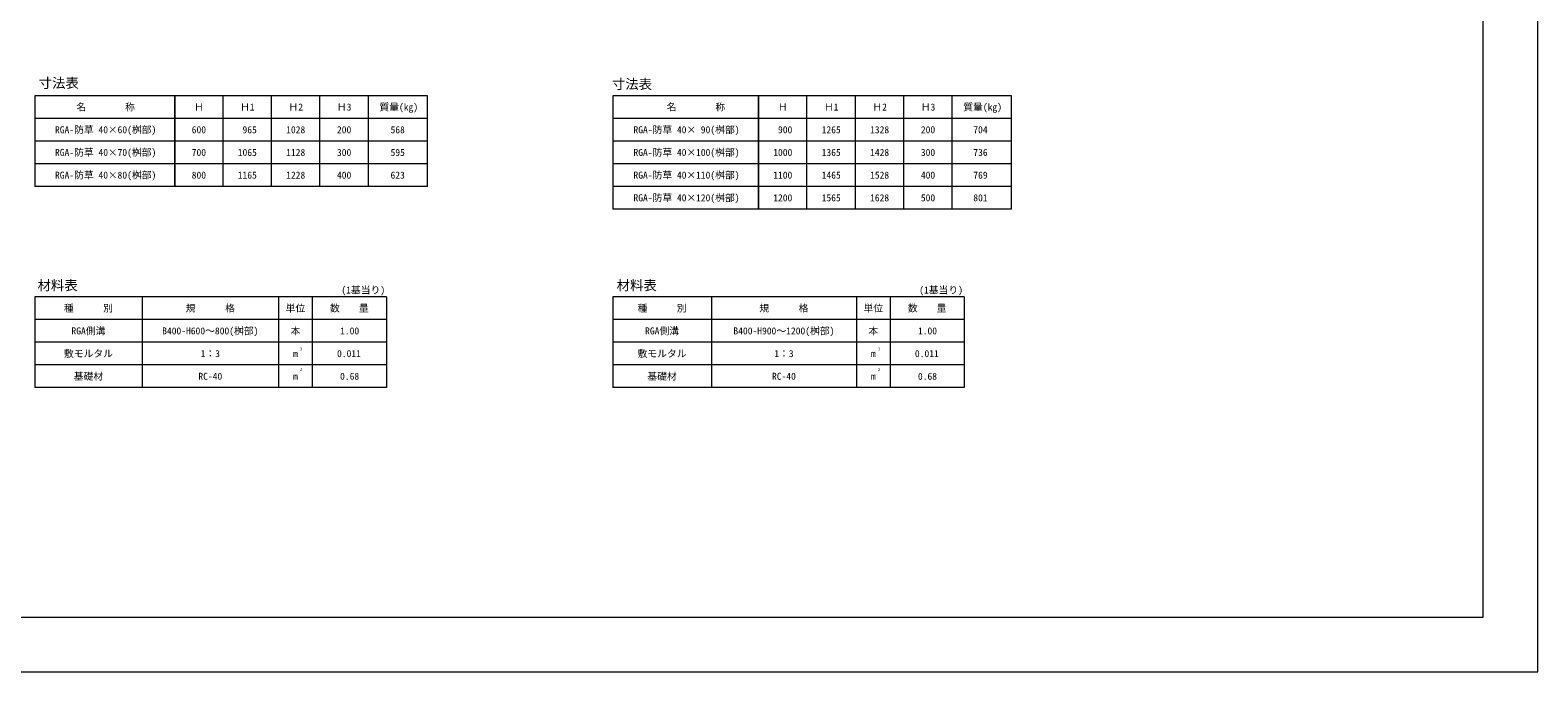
# Model space of a CAD drawing. Units: millimetres at full size, sheet at 1:20; details may follow other scales. Extents: x 0 to 8400, y 0 to 5940.
# Drawn here: x 2884 to 8400, y 0 to 2348 of the extents above; entities that cross this region are included whole.
import ezdxf
from ezdxf.enums import TextEntityAlignment as Align

# ---------------------------------------------------------------- set-up
doc = ezdxf.new("R2010")
doc.units = ezdxf.units.MM
doc.header["$LTSCALE"] = 20
doc.layers.add('TEXT(細線）', color=1, linetype='Continuous', lineweight=13)
doc.layers.add('構造物-寸法', color=7, linetype='Continuous', lineweight=9)
doc.styles.add('ＭＳ ゴシック', font='')
doc.styles.get('ＭＳ ゴシック').set_extended_font_data('MS Gothic')

msp = doc.modelspace()

# ---------------------------------------------------------------- linework, layer by layer
at = {"layer": 'TEXT(細線）'}
for p, q in [((4121.21, 2108.24), (2901.32, 2108.24)), ((2901.32, 2108.24), (2901.32, 1776.12)), ((3412.68, 1776.12), (3412.68, 2108.24)), ((3412.68, 2108.24), (3412.68, 1776.12)), ((3589.81, 1776.12), (3589.81, 2108.24)), ((3766.94, 1776.12), (3766.94, 2108.24)), ((3944.07, 1776.12), (3944.07, 2108.24)), ((4338.16, 2108.24), (4121.21, 2108.24)), ((4121.21, 1776.12), (4121.21, 2108.24)), ((4338.16, 1776.12), (4338.16, 2108.24)), ((6474.43, 2108.24), (5015.51, 2108.24)), ((5015.51, 2108.24), (5015.51, 1693.09)), ((5548.95, 1693.09), (5548.95, 2108.24)), ((5548.95, 2108.24), (5548.95, 1693.09)), ((5726.08, 1693.09), (5726.08, 2108.24)), ((5903.21, 1693.09), (5903.21, 2108.24)), ((6080.35, 1693.09), (6080.35, 2108.24)), ((6257.48, 1693.09), (6257.48, 2108.24)), ((6474.43, 1693.09), (6474.43, 2108.24)), ((4121.21, 2025.21), (2901.32, 2025.21)), ((4338.16, 2025.21), (4121.21, 2025.21)), ((6474.43, 2025.21), (5015.51, 2025.21)), ((4121.21, 1942.18), (2901.32, 1942.18)), ((4338.16, 1942.18), (4121.21, 1942.18)), ((6474.43, 1942.18), (5015.51, 1942.18)), ((4121.21, 1859.15), (2901.32, 1859.15)), ((4338.16, 1859.15), (4121.21, 1859.15)), ((6474.43, 1859.15), (5015.51, 1859.15)), ((4121.21, 1776.12), (2901.32, 1776.12)), ((4338.16, 1776.12), (4121.21, 1776.12)), ((6474.43, 1776.12), (5015.51, 1776.12)), ((6474.43, 1693.09), (5015.51, 1693.09)), ((2901.32, 1372.13), (2901.32, 1040.01)), ((4187.08, 1372.13), (2901.32, 1372.13)), ((3293.14, 1372.13), (3293.14, 1040.01)), ((3792.9, 1372.13), (3792.9, 1040.01)), ((3916.14, 1372.13), (3916.14, 1040.01)), ((4187.08, 1372.13), (4187.08, 1040.01)), ((5015.51, 1372.13), (5015.51, 1040.01)), ((6301.22, 1372.13), (5015.51, 1372.13)), ((5376.28, 1372.13), (5376.28, 1040.01)), ((5907.03, 1372.13), (5907.03, 1040.01)), ((6030.27, 1372.13), (6030.27, 1040.01)), ((6301.22, 1372.13), (6301.22, 1040.01)), ((4187.08, 1289.1), (2901.32, 1289.1)), ((6301.22, 1289.1), (5015.51, 1289.1)), ((4187.08, 1206.07), (2901.32, 1206.07)), ((6301.22, 1206.07), (5015.51, 1206.07)), ((4187.08, 1123.04), (2901.32, 1123.04)), ((6301.22, 1123.04), (5015.51, 1123.04)), ((4187.08, 1040.01), (2901.32, 1040.01)), ((6301.22, 1040.01), (5015.51, 1040.01))]:
    msp.add_line(p, q, dxfattribs=at)
at = {"layer": '構造物-寸法', "color": 2}
msp.add_lwpolyline([(0, 5940), (0, 0), (8400, 0), (8400, 5940)], close=True, dxfattribs=at)
at = {"layer": '構造物-寸法'}
msp.add_lwpolyline([(200, 5740), (200, 200), (8200, 200), (8200, 5740)], close=True, dxfattribs=at)

# ---------------------------------------------------------------- texts
at = {"layer": 'TEXT(細線）', "style": 'ＭＳ ゴシック'}
for s, p in [('寸法表', (2915.07, 2125.97)), ('寸法表', (5012.16, 2121.91)), ('材料表', (2910.88, 1385.59)), ('材料表', (5029.65, 1385.59))]:
    msp.add_text(s, height=35.92, dxfattribs=at).set_placement(p, align=Align.BOTTOM_LEFT)
for s, height, p in [('名\u3000\u3000\u3000\u3000称', 25.48, (3160.11, 2066.73)), ('Ｈ', 25.66, (3501.24, 2066.73)), ('Ｈ1', 25.66, (3678.38, 2066.73)), ('Ｈ2', 25.66, (3855.51, 2066.73)), ('Ｈ3', 25.66, (4032.64, 2066.73)), ('質量(kg)', 25.66, (4232.42, 2066.73)), ('名\u3000\u3000\u3000\u3000称', 25.48, (5319.76, 2066.73)), ('Ｈ', 25.66, (5637.52, 2066.73)), ('Ｈ1', 25.66, (5814.65, 2066.73)), ('Ｈ2', 25.66, (5991.78, 2066.73)), ('Ｈ3', 25.66, (6168.91, 2066.73)), ('質量(kg)', 25.66, (6368.69, 2066.73)), ('RGA-防草 40×60(桝部)', 25.66, (3160.11, 1983.7)), ('600', 25.66, (3501.24, 1983.7)), (' 965', 25.66, (3678.38, 1983.7)), ('1028', 25.66, (3855.51, 1983.7)), ('200', 25.66, (4032.64, 1983.7)), ('568', 25.66, (4228.63, 1983.7)), ('RGA-防草 40× 90(桝部)', 25.66, (5285.23, 1983.7)), (' 900', 25.66, (5637.52, 1983.7)), ('1265', 25.66, (5814.65, 1983.7)), ('1328', 25.66, (5991.78, 1983.7)), ('200', 25.66, (6168.91, 1983.7)), ('704', 25.66, (6360.75, 1983.7)), ('RGA-防草 40×70(桝部)', 25.66, (3160.11, 1900.67)), ('700', 25.66, (3501.24, 1900.67)), ('1065', 25.66, (3678.38, 1900.67)), ('1128', 25.66, (3855.51, 1900.67)), ('300', 25.66, (4032.64, 1900.67)), ('595', 25.66, (4228.63, 1900.67)), ('RGA-防草 40×100(桝部)', 25.66, (5285.23, 1900.67)), ('1000', 25.66, (5637.52, 1900.67)), ('1365', 25.66, (5814.65, 1900.67)), ('1428', 25.66, (5991.78, 1900.67)), ('300', 25.66, (6168.91, 1900.67)), ('736', 25.66, (6360.75, 1900.67)), ('RGA-防草 40×80(桝部)', 25.66, (3160.11, 1817.64)), ('800', 25.66, (3501.24, 1817.64)), ('1165', 25.66, (3678.38, 1817.64)), ('1228', 25.66, (3855.51, 1817.64)), ('400', 25.66, (4032.64, 1817.64)), ('623', 25.66, (4228.63, 1817.64)), ('RGA-防草 40×110(桝部)', 25.66, (5285.23, 1817.64)), ('1100', 25.66, (5637.52, 1817.64)), ('1465', 25.66, (5814.65, 1817.64)), ('1528', 25.66, (5991.78, 1817.64)), ('400', 25.66, (6168.91, 1817.64)), ('769', 25.66, (6360.75, 1817.64)), ('RGA-防草 40×120(桝部)', 25.66, (5285.23, 1734.61)), ('1200', 25.66, (5637.52, 1734.61)), ('1565', 25.66, (5814.65, 1734.61)), ('1628', 25.66, (5991.78, 1734.61)), ('500', 25.66, (6168.91, 1734.61)), ('801', 25.66, (6360.75, 1734.61)), ('種\u3000\u3000\u3000別', 25.66, (3097.23, 1330.61)), ('規\u3000\u3000\u3000格', 25.66, (3543.02, 1330.61)), ('単位', 25.66, (3854.52, 1330.61)), ('数    量', 25.66, (4051.61, 1330.61)), ('種\u3000\u3000\u3000別', 25.66, (5195.89, 1330.61)), ('規\u3000\u3000\u3000格', 25.66, (5641.66, 1330.61)), ('単位', 25.66, (5968.65, 1330.61)), ('数    量', 25.66, (6165.74, 1330.61)), ('RGA側溝', 25.66, (3097.23, 1247.58)), ('B400-H600～800(桝部)', 25.66, (3543.02, 1247.58)), ('本', 25.66, (3854.52, 1247.58)), ('1.00 ', 25.66, (4061.52, 1247.58)), ('RGA側溝', 25.66, (5195.89, 1247.58)), ('B400-H900～1200(桝部)', 25.66, (5641.66, 1247.58)), ('本', 25.66, (5968.65, 1247.58)), ('1.00 ', 25.66, (6175.65, 1247.58)), ('敷モルタル', 25.66, (3097.23, 1164.55)), ('1：3', 25.66, (3543.02, 1164.55)), ('m', 25.66, (3854.52, 1164.55)), ('3', 10.26, (3875.42, 1181.7)), ('0.011', 25.66, (4050.45, 1164.55)), ('敷モルタル', 25.66, (5195.89, 1164.55)), ('1：3', 25.66, (5641.66, 1164.55)), ('m', 25.66, (5968.65, 1164.55)), ('3', 10.26, (5989.56, 1181.7)), ('0.011', 25.66, (6164.58, 1164.55)), ('2', 10.26, (3875.42, 1106.37)), ('2', 10.26, (5989.56, 1106.37)), ('基礎材', 25.66, (3097.23, 1081.52)), ('RC-40', 25.66, (3543.02, 1081.52)), ('m', 25.66, (3854.52, 1081.52)), ('0.68 ', 25.66, (4061.52, 1081.52)), ('基礎材', 25.66, (5195.89, 1081.52)), ('RC-40', 25.66, (5641.66, 1081.52)), ('m', 25.66, (5968.65, 1081.52)), ('0.68 ', 25.66, (6175.65, 1081.52))]:
    msp.add_text(s, height=height, dxfattribs=at).set_placement(p, align=Align.MIDDLE_CENTER)
for p in [(4182.65, 1376.67), (6296.79, 1376.67)]:
    msp.add_text('(1基当り)', height=25.66, dxfattribs=at).set_placement(p, align=Align.BOTTOM_RIGHT)

doc.saveas('drawing.dxf')
